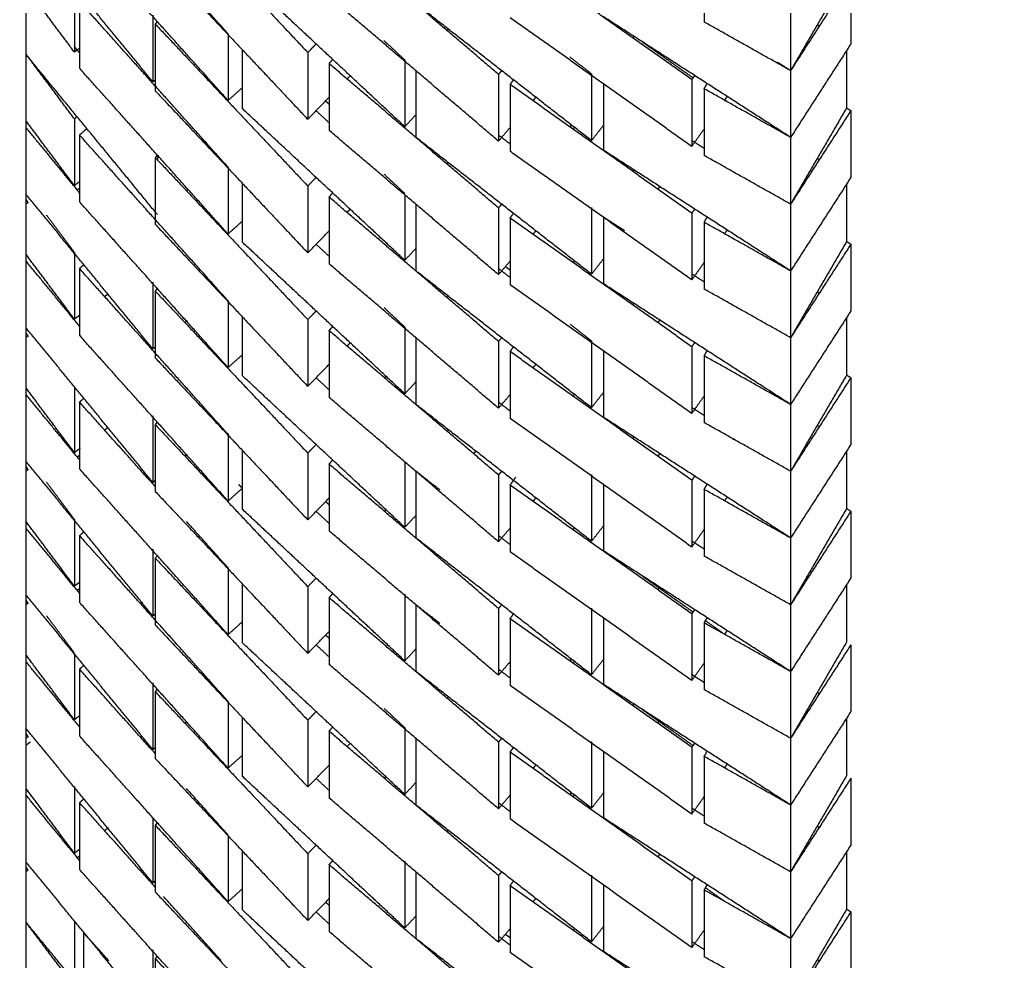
# Model space of a CAD drawing. Header units: millimetres. Extents: x 507.9 to 541, y 40.2 to 69.3.
# Drawn here: x 513.579 to 514.467, y 43.978 to 44.824 of the extents above; entities that cross this region are included whole.
import ezdxf

# ---------------------------------------------------------------- set-up
doc = ezdxf.new("R2010")
doc.units = ezdxf.units.MM
doc.layers.add('Make2D$Visible$Curves', color=7, linetype='Continuous', true_color=0x000000)

msp = doc.modelspace()

# ---------------------------------------------------------------- linework, layer by layer
at = {"layer": 'Make2D$Visible$Curves', "color": 18, "lineweight": -3, "true_color": 0x000000}
for points in [[(513.58477, 45.90467), (513.58477, 44.60574), (513.58477, 43.30682)], [(513.76642, 44.81191), (513.69968, 44.88638), (513.63293, 44.96084)], [(513.70096, 44.94064), (513.76951, 44.86784), (513.83806, 44.79503)], [(513.69888, 44.76864), (513.64182, 44.83817), (513.58477, 44.9077)], [(513.76642, 44.75191), (513.69968, 44.82638), (513.63293, 44.90084)], [(514.00949, 44.77538), (513.93336, 44.84021), (513.85722, 44.90504)], [(514.18314, 44.77063), (514.10153, 44.82843), (514.01992, 44.88622)], [(514.19434, 44.88244), (514.19434, 44.85244), (514.19434, 44.82244)], [(513.70096, 44.88064), (513.76951, 44.80784), (513.83806, 44.73503)], [(513.92528, 44.72832), (513.85217, 44.79654), (513.77906, 44.86477)], [(514.32229, 44.86518), (514.29714, 44.82196), (514.27199, 44.77875)], [(513.62833, 44.85541), (513.62833, 44.82541), (513.62833, 44.79541)], [(514.32617, 44.8628), (514.29908, 44.82077), (514.27199, 44.77875)], [(514.32617, 44.8628), (514.32617, 44.8328), (514.32617, 44.8028)], [(513.62833, 44.79541), (513.60655, 44.82456), (513.58477, 44.85371)], [(513.63293, 44.84084), (513.63293, 44.81084), (513.63293, 44.78084)], [(513.76642, 44.69191), (513.69968, 44.76638), (513.63293, 44.84084)], [(514.00949, 44.71538), (513.93336, 44.78021), (513.85722, 44.84504)], [(514.09307, 44.7158), (514.01418, 44.77725), (513.93529, 44.8387)], [(514.27199, 44.83875), (514.27199, 44.80875), (514.27199, 44.77875)], [(513.69888, 44.82864), (513.69888, 44.79864), (513.69888, 44.76864)], [(513.70297, 44.8227), (513.70197, 44.82167), (513.70096, 44.82064)], [(513.70096, 44.82064), (513.76951, 44.74784), (513.83806, 44.67503)], [(513.70096, 44.82064), (513.70096, 44.79064), (513.70096, 44.76064)], [(514.18314, 44.71063), (514.10153, 44.76843), (514.01992, 44.82622)], [(514.27199, 44.71875), (514.18794, 44.77293), (514.10389, 44.82711)], [(514.27199, 44.77875), (514.23316, 44.80059), (514.19434, 44.82244)], [(514.29613, 44.81989), (514.29701, 44.8194), (514.29788, 44.81891)], [(513.76642, 44.81111), (513.76642, 44.78151), (513.76642, 44.75191)], [(513.96357, 44.81501), (513.964, 44.81557), (513.96444, 44.81612)], [(513.83806, 44.79503), (513.84186, 44.79892), (513.84566, 44.80282)], [(513.92528, 44.78832), (513.91592, 44.79706), (513.90655, 44.8058)], [(514.13029, 44.80806), (514.13075, 44.80878), (514.13121, 44.8095)], [(514.1382, 44.80499), (514.16127, 44.78866), (514.18433, 44.77232)], [(514.32617, 44.8028), (514.29908, 44.76077), (514.27199, 44.71875)], [(513.70298, 44.64933), (513.64388, 44.72135), (513.58477, 44.79338)], [(513.62833, 44.73541), (513.60664, 44.76443), (513.58496, 44.79345)], [(513.63293, 44.79469), (513.63063, 44.7975), (513.62833, 44.8003)], [(513.63306, 44.79894), (513.63069, 44.79718), (513.62833, 44.79541)], [(513.77906, 44.79769), (513.77906, 44.77123), (513.77906, 44.74477)], [(513.83806, 44.79503), (513.83806, 44.76503), (513.83806, 44.73503)], [(514.32229, 44.79681), (514.32229, 44.77099), (514.32229, 44.74518)], [(513.85722, 44.78504), (513.85886, 44.78696), (513.86049, 44.78889)], [(513.85722, 44.78504), (513.85722, 44.75504), (513.85722, 44.72504)], [(514.00949, 44.65538), (513.93336, 44.72021), (513.85722, 44.78504)], [(513.92528, 44.78832), (513.92528, 44.75832), (513.92528, 44.72832)], [(514.09307, 44.7758), (514.08331, 44.7834), (514.07355, 44.791)], [(514.27199, 44.77875), (514.26604, 44.78259), (514.26008, 44.78642)], [(513.76642, 44.63191), (513.69968, 44.70638), (513.63293, 44.78084)], [(513.69269, 44.77441), (513.6932, 44.77487), (513.6937, 44.77532)], [(513.87362, 44.77147), (513.87508, 44.77297), (513.87655, 44.77448)], [(513.93529, 44.7787), (513.93529, 44.7487), (513.93529, 44.7187)], [(514.01247, 44.77887), (514.01098, 44.77712), (514.00949, 44.77538)], [(514.00949, 44.77538), (514.00949, 44.74538), (514.00949, 44.71538)], [(514.09307, 44.7758), (514.09307, 44.7458), (514.09307, 44.7158)], [(514.27199, 44.77875), (514.27199, 44.74875), (514.27199, 44.71875)], [(513.70105, 44.77043), (513.69996, 44.76954), (513.69888, 44.76864)], [(514.01992, 44.76622), (514.02154, 44.7685), (514.02315, 44.77078)], [(514.01992, 44.76622), (514.01992, 44.73622), (514.01992, 44.70622)], [(514.18314, 44.65063), (514.10153, 44.70843), (514.01992, 44.76622)], [(514.10389, 44.76711), (514.10389, 44.73711), (514.10389, 44.70711)], [(514.18576, 44.77433), (514.18445, 44.77248), (514.18314, 44.77063)], [(514.18314, 44.77063), (514.18314, 44.74063), (514.18314, 44.71063)], [(514.19434, 44.76244), (514.1957, 44.76479), (514.19707, 44.76713)], [(513.70096, 44.76064), (513.76951, 44.68784), (513.83806, 44.61503)], [(513.77917, 44.76334), (513.77279, 44.75763), (513.76642, 44.75191)], [(514.19434, 44.76244), (514.19434, 44.73244), (514.19434, 44.70244)], [(514.27199, 44.71875), (514.23316, 44.74059), (514.19434, 44.76244)], [(513.83806, 44.73503), (513.84774, 44.74495), (513.85741, 44.75486)], [(513.85413, 44.7515), (513.85567, 44.75006), (513.85722, 44.74862)], [(514.04336, 44.75515), (514.042, 44.75356), (514.04065, 44.75196)], [(514.21457, 44.75501), (514.21357, 44.75361), (514.21258, 44.7522)], [(514.21263, 44.75228), (514.21327, 44.75183), (514.21391, 44.75137)], [(513.92528, 44.60832), (513.85217, 44.67654), (513.77906, 44.74477)], [(513.85722, 44.73184), (513.85139, 44.73728), (513.84556, 44.74272)], [(514.32229, 44.74518), (514.29714, 44.70196), (514.27199, 44.65875)], [(514.32617, 44.7428), (514.29908, 44.70077), (514.27199, 44.65875)], [(514.32255, 44.74513), (514.32436, 44.74396), (514.32617, 44.7428)], [(514.32617, 44.7428), (514.32617, 44.7128), (514.32617, 44.6828)], [(513.62833, 44.67541), (513.60655, 44.70456), (513.58477, 44.73371)], [(513.63088, 44.73732), (513.6296, 44.73636), (513.62833, 44.73541)], [(513.62833, 44.73541), (513.62833, 44.70541), (513.62833, 44.67541)], [(513.93504, 44.73878), (513.93016, 44.73355), (513.92528, 44.72832)], [(514.07432, 44.73043), (514.07432, 44.72906), (514.07432, 44.72769)], [(513.63293, 44.66901), (513.60885, 44.69835), (513.58477, 44.7277)], [(513.63293, 44.72084), (513.63619, 44.72377), (513.63946, 44.72669)], [(514.00949, 44.59538), (513.93336, 44.66021), (513.85722, 44.72504)], [(514.02022, 44.72797), (514.01485, 44.72167), (514.00949, 44.71538)], [(514.07652, 44.72614), (514.07712, 44.72698), (514.07772, 44.72783)], [(514.10392, 44.72973), (514.09849, 44.72276), (514.09307, 44.7158)], [(514.19465, 44.72689), (514.18889, 44.71876), (514.18314, 44.71063)], [(513.63293, 44.72084), (513.63293, 44.69084), (513.63293, 44.66084)], [(513.76642, 44.57191), (513.69968, 44.64638), (513.63293, 44.72084)], [(514.09307, 44.5958), (514.01418, 44.65725), (513.93529, 44.7187)], [(514.01992, 44.71278), (514.01471, 44.71684), (514.00949, 44.7209)], [(514.19445, 44.70873), (514.18879, 44.71238), (514.18314, 44.71603)], [(514.27199, 44.71875), (514.27199, 44.68875), (514.27199, 44.65875)], [(514.18314, 44.59063), (514.10153, 44.64843), (514.01992, 44.70622)], [(514.27199, 44.59875), (514.18794, 44.65293), (514.10389, 44.70711)], [(513.70279, 44.70251), (513.70187, 44.70158), (513.70096, 44.70064)], [(513.70096, 44.70064), (513.76951, 44.62784), (513.83806, 44.55503)], [(513.70096, 44.70064), (513.70096, 44.67064), (513.70096, 44.64064)], [(513.70298, 44.70217), (513.70298, 44.70033), (513.70298, 44.69849)], [(513.96339, 44.69479), (513.96388, 44.69542), (513.96437, 44.69604)], [(514.27199, 44.65875), (514.23316, 44.68059), (514.19434, 44.70244)], [(514.29599, 44.69998), (514.29701, 44.6994), (514.29804, 44.69882)], [(513.76642, 44.69191), (513.76642, 44.66191), (513.76642, 44.63191)], [(513.92528, 44.66832), (513.91595, 44.67703), (513.90661, 44.68574)], [(514.13043, 44.68828), (514.13082, 44.68889), (514.13121, 44.6895)], [(513.63325, 44.67909), (513.63079, 44.67725), (513.62833, 44.67541)], [(513.77906, 44.67781), (513.77906, 44.65129), (513.77906, 44.62477)], [(513.83806, 44.67503), (513.84195, 44.67901), (513.84583, 44.683)], [(514.32617, 44.6828), (514.29908, 44.64077), (514.27199, 44.59875)], [(514.32229, 44.67678), (514.32229, 44.65098), (514.32229, 44.62518)], [(513.63123, 44.67185), (513.63208, 44.67255), (513.63293, 44.67325)], [(513.73092, 44.67225), (513.73016, 44.67163), (513.72941, 44.67101)], [(513.83806, 44.67503), (513.83806, 44.64503), (513.83806, 44.61503)], [(513.85722, 44.66504), (513.85877, 44.66686), (513.86032, 44.66868)], [(514.15452, 44.6747), (514.15357, 44.67347), (514.15261, 44.67225)], [(513.69888, 44.52864), (513.64182, 44.59817), (513.58477, 44.6677)], [(513.58477, 44.66305), (513.5857, 44.66154), (513.58663, 44.66003)], [(513.58663, 44.66003), (513.58586, 44.65956), (513.5851, 44.65909)], [(513.76642, 44.51191), (513.69968, 44.58638), (513.63293, 44.66084)], [(513.85722, 44.66504), (513.85722, 44.63504), (513.85722, 44.60504)], [(514.00949, 44.53538), (513.93336, 44.60021), (513.85722, 44.66504)], [(513.92528, 44.66708), (513.92528, 44.6377), (513.92528, 44.60832)], [(514.01264, 44.65907), (514.01107, 44.65722), (514.00949, 44.65538)], [(513.87341, 44.65125), (513.87488, 44.65277), (513.87636, 44.65428)], [(513.93529, 44.6587), (513.93529, 44.6287), (513.93529, 44.5987)], [(514.00949, 44.65538), (514.00949, 44.62538), (514.00949, 44.59538)], [(514.01992, 44.64622), (514.02148, 44.64842), (514.02303, 44.65062)], [(514.09307, 44.6558), (514.09307, 44.6258), (514.09307, 44.5958)], [(514.18587, 44.65449), (514.1845, 44.65256), (514.18314, 44.65063)], [(514.18314, 44.65063), (514.18314, 44.62063), (514.18314, 44.59063)], [(514.27199, 44.65875), (514.27199, 44.62875), (514.27199, 44.59875)], [(513.62833, 44.61541), (513.61581, 44.63216), (513.6033, 44.6489)], [(513.77935, 44.6435), (513.77289, 44.63771), (513.76642, 44.63191)], [(514.01992, 44.64622), (514.01992, 44.61622), (514.01992, 44.58622)], [(514.18314, 44.53063), (514.10153, 44.58843), (514.01992, 44.64622)], [(514.10389, 44.64711), (514.10389, 44.61711), (514.10389, 44.58711)], [(514.12305, 44.63476), (514.11347, 44.64094), (514.10389, 44.64711)], [(514.19434, 44.64244), (514.19577, 44.64491), (514.19721, 44.64738)], [(514.19434, 44.64244), (514.19434, 44.61244), (514.19434, 44.58244)], [(514.27199, 44.59875), (514.23316, 44.62059), (514.19434, 44.64244)], [(513.70096, 44.64064), (513.76951, 44.56784), (513.83806, 44.49503)], [(513.83806, 44.61503), (513.84767, 44.62488), (513.85728, 44.63473)], [(514.04318, 44.63493), (514.04182, 44.63334), (514.04046, 44.63175)], [(514.21493, 44.63553), (514.21384, 44.63398), (514.21274, 44.63243)], [(513.92528, 44.48832), (513.85217, 44.55654), (513.77906, 44.62477)], [(514.21263, 44.63228), (514.21309, 44.63196), (514.21354, 44.63163)], [(514.32229, 44.62518), (514.29714, 44.58196), (514.27199, 44.53875)], [(514.32268, 44.62505), (514.32443, 44.62392), (514.32617, 44.6228)], [(513.62833, 44.61541), (513.62833, 44.58541), (513.62833, 44.55541)], [(513.85722, 44.61184), (513.85139, 44.61728), (513.84556, 44.62272)], [(513.93541, 44.61917), (513.93035, 44.61374), (513.92528, 44.60832)], [(514.32617, 44.6228), (514.29908, 44.58077), (514.27199, 44.53875)], [(514.32617, 44.6228), (514.32617, 44.5928), (514.32617, 44.5628)], [(513.62833, 44.55541), (513.60655, 44.58456), (513.58477, 44.61371)], [(513.63293, 44.54901), (513.60885, 44.57835), (513.58477, 44.6077)], [(514.02003, 44.60775), (514.01476, 44.60156), (514.00949, 44.59538)], [(514.0767, 44.60639), (514.07721, 44.60711), (514.07772, 44.60783)], [(514.10408, 44.60993), (514.09858, 44.60287), (514.09307, 44.5958)], [(514.19448, 44.60665), (514.18881, 44.59864), (514.18314, 44.59063)], [(513.63293, 44.60084), (513.6349, 44.60261), (513.63686, 44.60437)], [(513.63293, 44.60084), (513.63293, 44.57084), (513.63293, 44.54084)], [(513.76642, 44.45191), (513.69968, 44.52638), (513.63293, 44.60084)], [(514.00949, 44.47538), (513.93336, 44.54021), (513.85722, 44.60504)], [(514.09307, 44.4758), (514.01418, 44.53725), (513.93529, 44.5987)], [(514.01992, 44.59278), (514.01471, 44.59684), (514.00949, 44.6009)], [(514.01578, 44.60276), (514.01785, 44.60114), (514.01992, 44.59953)], [(514.27199, 44.59875), (514.27199, 44.56875), (514.27199, 44.53875)], [(513.69888, 44.58864), (513.69888, 44.55864), (513.69888, 44.52864)], [(514.19434, 44.58881), (514.18874, 44.59242), (514.18314, 44.59603)], [(513.7032, 44.58294), (513.70208, 44.58179), (513.70096, 44.58064)], [(513.70096, 44.58064), (513.76951, 44.50784), (513.83806, 44.43503)], [(513.70096, 44.58064), (513.70096, 44.55064), (513.70096, 44.52064)], [(514.18314, 44.47063), (514.10153, 44.52843), (514.01992, 44.58622)], [(514.27199, 44.47875), (514.18794, 44.53293), (514.10389, 44.58711)], [(514.27199, 44.53875), (514.23316, 44.56059), (514.19434, 44.58244)], [(514.29599, 44.57998), (514.29693, 44.57944), (514.29788, 44.57891)], [(513.6588, 44.57818), (513.65725, 44.57702), (513.65569, 44.57586)], [(513.76642, 44.57191), (513.76642, 44.54191), (513.76642, 44.51191)], [(513.96332, 44.57469), (513.96387, 44.5754), (513.96442, 44.57611)], [(513.83806, 44.55503), (513.84182, 44.55888), (513.84558, 44.56274)], [(513.92528, 44.54832), (513.91598, 44.557), (513.90667, 44.56568)], [(514.13058, 44.56852), (514.1309, 44.56901), (514.13121, 44.5695)], [(514.32617, 44.5628), (514.29908, 44.52077), (514.27199, 44.47875)], [(513.63304, 44.55893), (513.63068, 44.55717), (513.62833, 44.55541)], [(513.72954, 44.5538), (513.7286, 44.55304), (513.72767, 44.55227)], [(513.77906, 44.55769), (513.77906, 44.53123), (513.77906, 44.50477)], [(513.83806, 44.55503), (513.83806, 44.52503), (513.83806, 44.49503)], [(514.15452, 44.5547), (514.15357, 44.55347), (514.15261, 44.55225)], [(514.32229, 44.55678), (514.32229, 44.53098), (514.32229, 44.50518)], [(513.69888, 44.40864), (513.64182, 44.47817), (513.58477, 44.5477)], [(513.85722, 44.54504), (513.85885, 44.54695), (513.86048, 44.54887)], [(513.85722, 44.54504), (513.85722, 44.51504), (513.85722, 44.48504)], [(514.00949, 44.41538), (513.93336, 44.48021), (513.85722, 44.54504)], [(513.92528, 44.54832), (513.92528, 44.51832), (513.92528, 44.48832)], [(514.09307, 44.5358), (514.08343, 44.54331), (514.07379, 44.55082)], [(513.58477, 44.54305), (513.5857, 44.54154), (513.58663, 44.54003)], [(513.58663, 44.54003), (513.58575, 44.53949), (513.58487, 44.53895)], [(513.76642, 44.39191), (513.69968, 44.46638), (513.63293, 44.54084)], [(513.69268, 44.5344), (513.69316, 44.53483), (513.69364, 44.53527)], [(513.93529, 44.5387), (513.93529, 44.5087), (513.93529, 44.4787)], [(514.01246, 44.53886), (514.01098, 44.53712), (514.00949, 44.53538)], [(514.00949, 44.53538), (514.00949, 44.50538), (514.00949, 44.47538)], [(514.09307, 44.5358), (514.09307, 44.5062), (514.09307, 44.4766)], [(514.27199, 44.53875), (514.27199, 44.50875), (514.27199, 44.47875)], [(513.70119, 44.53055), (513.70003, 44.5296), (513.69888, 44.52864)], [(513.87341, 44.53125), (513.87494, 44.53283), (513.87647, 44.5344)], [(514.01992, 44.52622), (514.02153, 44.52849), (514.02314, 44.53076)], [(514.01992, 44.52622), (514.01992, 44.49622), (514.01992, 44.46622)], [(514.18314, 44.41063), (514.10153, 44.46843), (514.01992, 44.52622)], [(514.10389, 44.52711), (514.10389, 44.49711), (514.10389, 44.46711)], [(514.18576, 44.53433), (514.18445, 44.53248), (514.18314, 44.53063)], [(514.18314, 44.53063), (514.18314, 44.50063), (514.18314, 44.47063)], [(514.19434, 44.52244), (514.1957, 44.52477), (514.19706, 44.52711)], [(513.70096, 44.52064), (513.76951, 44.44784), (513.83806, 44.37503)], [(513.77915, 44.52332), (513.77279, 44.51762), (513.76642, 44.51191)], [(514.19434, 44.52244), (514.19434, 44.49244), (514.19434, 44.46244)], [(514.27199, 44.47875), (514.23316, 44.50059), (514.19434, 44.52244)], [(513.83806, 44.49503), (513.84773, 44.50494), (513.8574, 44.51485)], [(514.04314, 44.51489), (514.04188, 44.51342), (514.04063, 44.51195)], [(513.92528, 44.36832), (513.85217, 44.43654), (513.77906, 44.50477)], [(513.85722, 44.49184), (513.85139, 44.49728), (513.84556, 44.50272)], [(513.90795, 44.50196), (513.90795, 44.50323), (513.90795, 44.5045)], [(514.32229, 44.50518), (514.29714, 44.46196), (514.27199, 44.41875)], [(514.32617, 44.5028), (514.29908, 44.46077), (514.27199, 44.41875)], [(514.32229, 44.5053), (514.32423, 44.50405), (514.32617, 44.5028)], [(514.32617, 44.5028), (514.32617, 44.4728), (514.32617, 44.4428)], [(513.62833, 44.43541), (513.60655, 44.46456), (513.58477, 44.49371)], [(513.62833, 44.49462), (513.62833, 44.46501), (513.62833, 44.43541)], [(513.91645, 44.4946), (513.917, 44.49525), (513.91755, 44.4959)], [(513.93529, 44.49904), (513.93029, 44.49368), (513.92528, 44.48832)], [(513.63325, 44.42862), (513.60901, 44.45816), (513.58477, 44.4877)], [(513.63293, 44.48084), (513.63499, 44.48269), (513.63705, 44.48454)], [(514.00949, 44.35538), (513.93336, 44.42021), (513.85722, 44.48504)], [(514.0202, 44.48795), (514.01485, 44.48166), (514.00949, 44.47538)], [(514.07653, 44.48615), (514.07713, 44.48699), (514.07772, 44.48783)], [(514.1039, 44.48971), (514.09849, 44.48276), (514.09307, 44.4758)], [(514.19437, 44.48649), (514.18875, 44.47856), (514.18314, 44.47063)], [(513.63293, 44.48084), (513.63293, 44.45084), (513.63293, 44.42084)], [(513.70096, 44.40495), (513.66694, 44.44289), (513.63293, 44.48084)], [(514.09307, 44.3558), (514.01418, 44.41725), (513.93529, 44.4787)], [(514.01992, 44.47278), (514.01471, 44.47684), (514.00949, 44.4809)], [(514.19457, 44.46866), (514.18923, 44.4721), (514.1839, 44.47554)], [(514.27199, 44.47875), (514.27199, 44.44875), (514.27199, 44.41875)], [(513.69888, 44.46864), (513.69888, 44.43864), (513.69888, 44.40864)], [(514.18314, 44.35063), (514.10153, 44.40843), (514.01992, 44.46622)], [(514.27199, 44.35875), (514.18794, 44.41293), (514.10389, 44.46711)], [(513.65868, 44.45809), (513.65708, 44.45689), (513.65548, 44.4557)], [(513.703, 44.46273), (513.70198, 44.46169), (513.70096, 44.46064)], [(513.70096, 44.46064), (513.76951, 44.38784), (513.83806, 44.31503)], [(513.70096, 44.46064), (513.70096, 44.43064), (513.70096, 44.40064)], [(513.96338, 44.45477), (513.96398, 44.45554), (513.96458, 44.45632)], [(514.27199, 44.41875), (514.23316, 44.44059), (514.19434, 44.46244)], [(514.29599, 44.45998), (514.297, 44.45941), (514.29801, 44.45884)], [(513.76642, 44.45191), (513.76642, 44.42191), (513.76642, 44.39191)], [(514.13042, 44.44826), (514.13098, 44.44914), (514.13155, 44.45002)], [(514.22047, 44.44735), (514.22065, 44.44764), (514.22082, 44.44794)], [(513.63323, 44.43908), (513.63078, 44.43724), (513.62833, 44.43541)], [(513.77906, 44.43769), (513.77906, 44.41123), (513.77906, 44.38477)], [(513.83806, 44.43503), (513.84191, 44.43897), (513.84576, 44.44292)], [(514.32617, 44.4428), (514.29908, 44.40077), (514.27199, 44.35875)], [(513.63121, 44.43184), (513.63202, 44.4325), (513.63283, 44.43317)], [(513.72933, 44.43364), (513.72856, 44.43301), (513.7278, 44.43238)], [(513.83806, 44.43503), (513.83806, 44.40503), (513.83806, 44.37503)], [(513.85722, 44.42504), (513.85893, 44.42705), (513.86065, 44.42907)], [(513.98914, 44.43675), (513.98809, 44.43562), (513.98704, 44.4345)], [(514.15452, 44.4347), (514.15357, 44.43347), (514.15261, 44.43225)], [(514.32229, 44.43678), (514.32229, 44.41098), (514.32229, 44.38518)], [(513.69888, 44.28864), (513.64182, 44.35817), (513.58477, 44.4277)], [(513.58477, 44.42305), (513.5857, 44.42154), (513.58663, 44.42003)], [(513.58663, 44.42003), (513.5857, 44.41946), (513.58477, 44.41889)], [(513.76642, 44.27191), (513.69968, 44.34638), (513.63293, 44.42084)], [(513.85722, 44.42504), (513.85722, 44.39504), (513.85722, 44.36504)], [(514.00949, 44.29538), (513.93336, 44.36021), (513.85722, 44.42504)], [(513.92528, 44.42708), (513.92528, 44.3977), (513.92528, 44.36832)], [(513.93529, 44.4187), (513.93529, 44.3887), (513.93529, 44.3587)], [(513.95667, 44.40204), (513.94598, 44.41037), (513.93529, 44.4187)], [(514.01237, 44.41876), (514.01093, 44.41707), (514.00949, 44.41538)], [(514.00949, 44.41538), (514.00949, 44.38538), (514.00949, 44.35538)], [(514.01992, 44.40622), (514.0225, 44.40986), (514.02507, 44.41349)], [(514.09307, 44.4158), (514.09307, 44.3858), (514.09307, 44.3558)], [(514.18606, 44.41476), (514.1846, 44.4127), (514.18314, 44.41063)], [(514.18314, 44.41063), (514.18314, 44.38063), (514.18314, 44.35063)], [(514.27199, 44.41875), (514.27199, 44.38875), (514.27199, 44.35875)], [(513.62833, 44.37541), (513.61582, 44.39214), (513.60332, 44.40887)], [(513.70099, 44.41038), (513.69993, 44.40951), (513.69888, 44.40864)], [(513.77922, 44.40339), (513.77282, 44.39765), (513.76642, 44.39191)], [(513.77906, 44.40354), (513.77762, 44.40507), (513.77618, 44.4066)], [(514.01992, 44.40622), (514.01992, 44.37622), (514.01992, 44.34622)], [(514.18314, 44.29063), (514.10153, 44.34843), (514.01992, 44.40622)], [(514.10389, 44.40711), (514.10389, 44.37711), (514.10389, 44.34711)], [(514.19434, 44.40244), (514.19577, 44.4049), (514.1972, 44.40736)], [(514.19434, 44.40244), (514.19434, 44.37244), (514.19434, 44.34244)], [(514.27199, 44.35875), (514.23316, 44.38059), (514.19434, 44.40244)], [(513.70096, 44.40064), (513.76951, 44.32784), (513.83806, 44.25503)], [(513.75938, 44.40052), (513.75892, 44.40005), (513.75846, 44.39957)], [(513.83806, 44.37503), (513.84767, 44.38488), (513.85729, 44.39473)], [(513.95601, 44.40125), (513.95581, 44.40103), (513.95561, 44.40082)], [(514.04326, 44.39504), (514.04186, 44.39338), (514.04045, 44.39173)], [(514.21492, 44.39551), (514.21382, 44.39395), (514.21272, 44.3924)], [(513.92528, 44.24832), (513.85217, 44.31654), (513.77906, 44.38477)], [(513.85413, 44.3915), (513.85567, 44.39006), (513.85722, 44.38862)], [(513.90795, 44.38184), (513.90795, 44.38318), (513.90795, 44.38452)], [(514.32229, 44.38518), (514.29714, 44.34196), (514.27199, 44.29875)], [(514.3219, 44.38555), (514.32404, 44.38417), (514.32617, 44.3828)], [(513.62833, 44.37541), (513.62833, 44.34541), (513.62833, 44.31541)], [(513.85722, 44.37184), (513.85139, 44.37728), (513.84556, 44.38272)], [(513.91655, 44.37472), (513.91701, 44.37526), (513.91747, 44.3758)], [(513.93547, 44.37923), (513.93038, 44.37377), (513.92528, 44.36832)], [(514.32617, 44.3828), (514.29908, 44.34077), (514.27199, 44.29875)], [(514.32617, 44.3828), (514.32617, 44.3528), (514.32617, 44.3228)], [(513.62833, 44.31541), (513.60655, 44.34456), (513.58477, 44.37371)], [(513.63293, 44.30901), (513.60885, 44.33835), (513.58477, 44.3677)], [(513.76642, 44.33191), (513.74779, 44.3527), (513.72915, 44.37349)], [(514.02002, 44.36774), (514.01476, 44.36156), (514.00949, 44.35538)], [(514.07663, 44.36629), (514.07717, 44.36706), (514.07772, 44.36783)], [(514.10406, 44.36992), (514.09857, 44.36286), (514.09307, 44.3558)], [(514.19447, 44.36663), (514.1888, 44.35863), (514.18314, 44.35063)], [(513.63293, 44.36084), (513.63489, 44.3626), (513.63685, 44.36436)], [(513.63293, 44.36084), (513.63293, 44.33084), (513.63293, 44.30084)], [(513.76642, 44.21191), (513.69968, 44.28638), (513.63293, 44.36084)], [(514.00949, 44.23538), (513.93336, 44.30021), (513.85722, 44.36504)], [(514.09307, 44.2358), (514.01418, 44.29725), (513.93529, 44.3587)], [(514.01993, 44.35277), (514.01471, 44.35683), (514.00949, 44.3609)], [(514.27199, 44.35875), (514.27199, 44.32875), (514.27199, 44.29875)], [(513.69888, 44.34864), (513.69888, 44.31864), (513.69888, 44.28864)], [(513.80903, 44.35688), (513.80907, 44.35693), (513.80911, 44.35697)], [(514.19434, 44.34881), (514.18874, 44.35242), (514.18314, 44.35603)], [(513.70334, 44.34308), (513.70215, 44.34186), (513.70096, 44.34064)], [(513.70096, 44.34064), (513.76951, 44.26784), (513.83806, 44.19503)], [(513.70096, 44.34064), (513.70096, 44.31064), (513.70096, 44.28064)], [(514.18314, 44.23063), (514.10153, 44.28843), (514.01992, 44.34622)], [(514.27199, 44.23875), (514.18794, 44.29293), (514.10389, 44.34711)], [(514.27199, 44.29875), (514.23316, 44.32059), (514.19434, 44.34244)], [(513.76642, 44.33191), (513.76642, 44.30191), (513.76642, 44.27191)], [(513.83806, 44.31503), (513.84181, 44.31887), (513.84557, 44.32272)], [(514.1382, 44.32499), (514.16127, 44.30866), (514.18433, 44.29232)], [(514.32617, 44.3228), (514.29908, 44.28077), (514.27199, 44.23875)], [(513.63314, 44.31901), (513.63073, 44.31721), (513.62833, 44.31541)], [(513.63101, 44.31167), (513.63197, 44.31246), (513.63293, 44.31325)], [(513.77906, 44.31769), (513.77906, 44.29123), (513.77906, 44.26477)], [(513.83806, 44.31503), (513.83806, 44.28503), (513.83806, 44.25503)], [(514.15452, 44.3147), (514.1536, 44.31351), (514.15267, 44.31233)], [(514.32229, 44.31704), (514.32229, 44.29111), (514.32229, 44.26518)], [(513.69888, 44.16864), (513.64182, 44.23817), (513.58477, 44.3077)], [(513.85722, 44.30504), (513.85884, 44.30694), (513.86046, 44.30885)], [(513.85722, 44.30504), (513.85722, 44.27504), (513.85722, 44.24504)], [(514.00949, 44.17538), (513.93336, 44.24021), (513.85722, 44.30504)], [(513.92528, 44.30832), (513.92528, 44.27832), (513.92528, 44.24832)], [(513.58477, 44.30305), (513.5857, 44.30154), (513.58663, 44.30003)], [(513.58663, 44.30003), (513.58574, 44.29949), (513.58486, 44.29894)], [(513.76642, 44.15191), (513.69968, 44.22638), (513.63293, 44.30084)], [(513.68927, 44.30095), (513.6885, 44.30037), (513.68773, 44.29979)], [(513.69266, 44.29438), (513.69321, 44.29487), (513.69375, 44.29536)], [(513.93529, 44.2987), (513.93529, 44.2687), (513.93529, 44.2387)], [(513.95672, 44.282), (513.946, 44.29035), (513.93529, 44.2987)], [(514.01244, 44.29884), (514.01097, 44.29711), (514.00949, 44.29538)], [(514.00949, 44.29538), (514.00949, 44.26538), (514.00949, 44.23538)], [(514.09307, 44.2958), (514.09307, 44.2658), (514.09307, 44.2358)], [(514.27199, 44.29875), (514.27199, 44.26875), (514.27199, 44.23875)], [(513.62833, 44.25541), (513.61581, 44.27217), (513.60329, 44.28892)], [(513.70102, 44.2904), (513.69995, 44.28952), (513.69888, 44.28864)], [(514.01992, 44.28622), (514.02152, 44.28848), (514.02312, 44.29074)], [(514.10389, 44.28711), (514.10389, 44.25711), (514.10389, 44.22711)], [(514.18596, 44.29461), (514.18455, 44.29262), (514.18314, 44.29063)], [(514.18314, 44.29063), (514.18314, 44.26063), (514.18314, 44.23063)], [(514.19434, 44.28244), (514.19568, 44.28475), (514.19703, 44.28707)], [(513.70096, 44.28064), (513.76951, 44.20784), (513.83806, 44.13503)], [(513.77913, 44.28331), (513.77278, 44.27761), (513.76642, 44.27191)], [(514.01992, 44.28622), (514.01992, 44.25622), (514.01992, 44.22622)], [(514.18314, 44.17063), (514.10153, 44.22843), (514.01992, 44.28622)], [(514.19434, 44.28244), (514.19434, 44.25244), (514.19434, 44.22244)], [(514.27199, 44.23875), (514.23316, 44.26059), (514.19434, 44.28244)], [(514.19549, 44.28442), (514.20413, 44.2783), (514.21277, 44.27218)], [(513.83806, 44.25503), (513.84772, 44.26493), (513.85738, 44.27483)], [(513.85413, 44.2715), (513.85567, 44.27006), (513.85722, 44.26862)], [(514.21498, 44.27559), (514.2139, 44.27407), (514.21282, 44.27254)], [(513.92528, 44.12832), (513.85217, 44.19654), (513.77906, 44.26477)], [(513.85722, 44.25184), (513.85139, 44.25728), (513.84556, 44.26272)], [(514.32229, 44.26518), (514.29714, 44.22196), (514.27199, 44.17875)], [(514.32617, 44.2628), (514.29908, 44.22077), (514.27199, 44.17875)], [(514.32617, 44.2628), (514.32617, 44.2328), (514.32617, 44.2028)], [(513.62833, 44.19541), (513.60655, 44.22456), (513.58477, 44.25371)], [(513.62833, 44.25462), (513.62833, 44.22501), (513.62833, 44.19541)], [(513.93536, 44.25911), (513.93032, 44.25372), (513.92528, 44.24832)], [(513.63293, 44.18901), (513.60885, 44.21835), (513.58477, 44.2477)], [(513.63293, 44.24084), (513.63498, 44.24268), (513.63703, 44.24452)], [(514.00949, 44.11538), (513.93336, 44.18021), (513.85722, 44.24504)], [(514.01992, 44.24762), (514.01471, 44.2415), (514.00949, 44.23538)], [(514.07432, 44.25042), (514.07432, 44.24919), (514.07432, 44.24796)], [(514.07652, 44.24614), (514.07712, 44.24698), (514.07772, 44.24783)], [(514.10423, 44.25012), (514.09865, 44.24296), (514.09307, 44.2358)], [(514.19434, 44.24645), (514.18874, 44.23854), (514.18314, 44.23063)], [(513.63293, 44.24084), (513.63293, 44.21084), (513.63293, 44.18084)], [(513.70096, 44.16495), (513.66694, 44.20289), (513.63293, 44.24084)], [(514.09307, 44.1158), (514.01418, 44.17725), (513.93529, 44.2387)], [(514.01992, 44.23278), (514.01471, 44.23684), (514.00949, 44.2409)], [(514.18561, 44.23443), (514.18437, 44.23523), (514.18314, 44.23603)], [(514.19434, 44.22881), (514.19005, 44.23157), (514.18576, 44.23433)], [(514.27199, 44.23875), (514.27199, 44.20875), (514.27199, 44.17875)], [(513.69888, 44.22864), (513.69888, 44.19864), (513.69888, 44.16864)], [(514.18314, 44.11063), (514.10153, 44.16843), (514.01992, 44.22622)], [(514.27199, 44.11875), (514.18794, 44.17293), (514.10389, 44.22711)], [(513.70314, 44.22288), (513.70205, 44.22176), (513.70096, 44.22064)], [(513.70096, 44.22064), (513.76951, 44.14784), (513.83806, 44.07503)], [(513.70096, 44.22064), (513.70096, 44.19064), (513.70096, 44.16064)], [(513.96337, 44.21475), (513.96387, 44.2154), (513.96437, 44.21604)], [(514.27199, 44.17875), (514.23316, 44.20059), (514.19434, 44.22244)], [(514.29637, 44.21976), (514.29713, 44.21934), (514.29788, 44.21891)], [(513.76642, 44.21191), (513.76642, 44.18191), (513.76642, 44.15191)], [(514.1304, 44.20824), (514.13095, 44.20909), (514.13149, 44.20993)], [(513.63293, 44.19885), (513.63063, 44.19713), (513.62833, 44.19541)], [(513.77906, 44.19772), (513.77906, 44.17124), (513.77906, 44.14477)], [(513.83806, 44.19503), (513.84181, 44.19887), (513.84556, 44.20272)], [(513.92528, 44.18832), (513.91607, 44.19691), (513.90686, 44.20551)], [(514.1382, 44.20499), (514.16127, 44.18866), (514.18433, 44.17232)], [(514.32617, 44.2028), (514.29908, 44.16077), (514.27199, 44.11875)], [(513.72934, 44.19364), (513.72856, 44.193), (513.72778, 44.19236)], [(513.83806, 44.19503), (513.83806, 44.16503), (513.83806, 44.13503)], [(513.85722, 44.18504), (513.85893, 44.18704), (513.86063, 44.18905)], [(514.15452, 44.1947), (514.15371, 44.19365), (514.15289, 44.19261)], [(514.32229, 44.19678), (514.32229, 44.17098), (514.32229, 44.14518)], [(513.69888, 44.04864), (513.64182, 44.11817), (513.58477, 44.1877)], [(513.58477, 44.18305), (513.5857, 44.18154), (513.58663, 44.18003)], [(513.58663, 44.18003), (513.58588, 44.17957), (513.58513, 44.17911)], [(513.76642, 44.03191), (513.69968, 44.10638), (513.63293, 44.18084)], [(513.68909, 44.18081), (513.68851, 44.18037), (513.68792, 44.17994)], [(513.85722, 44.18504), (513.85722, 44.15504), (513.85722, 44.12504)], [(514.00949, 44.05538), (513.93336, 44.12021), (513.85722, 44.18504)], [(513.92528, 44.18832), (513.92528, 44.15832), (513.92528, 44.12832)], [(513.58507, 44.17275), (513.5869, 44.17412), (513.58873, 44.17548)], [(513.87376, 44.17162), (513.87505, 44.17294), (513.87635, 44.17427)], [(513.93529, 44.1787), (513.93529, 44.1487), (513.93529, 44.1187)], [(514.01232, 44.1787), (514.01091, 44.17704), (514.00949, 44.17538)], [(514.00949, 44.17538), (514.00949, 44.14538), (514.00949, 44.11538)], [(514.09307, 44.1758), (514.09307, 44.1458), (514.09307, 44.1158)], [(514.18579, 44.17437), (514.18446, 44.1725), (514.18314, 44.17063)], [(514.27199, 44.17875), (514.27199, 44.14875), (514.27199, 44.11875)], [(513.60108, 44.16711), (513.60145, 44.16741), (513.60181, 44.16771)], [(513.70097, 44.17036), (513.69992, 44.1695), (513.69888, 44.16864)], [(513.77906, 44.16324), (513.77274, 44.15758), (513.76642, 44.15191)], [(514.01992, 44.16622), (514.02146, 44.1684), (514.02301, 44.17058)], [(514.01992, 44.16622), (514.01992, 44.13622), (514.01992, 44.10622)], [(514.18314, 44.05063), (514.10153, 44.10843), (514.01992, 44.16622)], [(514.10389, 44.16711), (514.10389, 44.13711), (514.10389, 44.10711)], [(514.18314, 44.17063), (514.18314, 44.14063), (514.18314, 44.11063)], [(514.19434, 44.16244), (514.19568, 44.16475), (514.19703, 44.16707)], [(514.19434, 44.16244), (514.19434, 44.13244), (514.19434, 44.10244)], [(514.27199, 44.11875), (514.23316, 44.14059), (514.19434, 44.16244)], [(513.70096, 44.16064), (513.76951, 44.08784), (513.83806, 44.01503)], [(513.83806, 44.13503), (513.84764, 44.14485), (513.85722, 44.15466)], [(514.04315, 44.1549), (514.04179, 44.15331), (514.04043, 44.15171)], [(514.21514, 44.15582), (514.21391, 44.15408), (514.21268, 44.15235)], [(513.66266, 44.14749), (513.66278, 44.1476), (513.6629, 44.14771)], [(513.92528, 44.00832), (513.85217, 44.07654), (513.77906, 44.14477)], [(513.90795, 44.14184), (513.90795, 44.14317), (513.90795, 44.1445)], [(514.32229, 44.14518), (514.29714, 44.10196), (514.27199, 44.05875)], [(513.62833, 44.13541), (513.62833, 44.10541), (513.62833, 44.07541)], [(513.85722, 44.13184), (513.85139, 44.13728), (513.84556, 44.14272)], [(513.93529, 44.13904), (513.93028, 44.13368), (513.92528, 44.12832)], [(514.32617, 44.1428), (514.29908, 44.10077), (514.27199, 44.05875)], [(514.32617, 44.1428), (514.32617, 44.1128), (514.32617, 44.0828)], [(513.62833, 44.07541), (513.60655, 44.10456), (513.58477, 44.13371)], [(513.63293, 44.06901), (513.60891, 44.09828), (513.58489, 44.12755)], [(513.76642, 44.09191), (513.74779, 44.1127), (513.72915, 44.13349)], [(513.91645, 44.1346), (513.91673, 44.13493), (513.91701, 44.13526)], [(514.02, 44.12772), (514.01475, 44.12155), (514.00949, 44.11538)], [(514.07432, 44.1304), (514.07432, 44.12905), (514.07432, 44.12769)], [(514.07662, 44.12627), (514.07717, 44.12705), (514.07772, 44.12783)], [(514.10405, 44.1299), (514.09856, 44.12285), (514.09307, 44.1158)], [(514.19451, 44.12669), (514.18882, 44.11866), (514.18314, 44.11063)], [(513.63293, 44.12084), (513.635, 44.12269), (513.63706, 44.12455)], [(513.63293, 44.12084), (513.63293, 44.09084), (513.63293, 44.06084)], [(513.70096, 44.04495), (513.66694, 44.08289), (513.63293, 44.12084)], [(514.00949, 43.99538), (513.93336, 44.06021), (513.85722, 44.12504)], [(514.09307, 43.9958), (514.01418, 44.05725), (513.93529, 44.1187)], [(514.02005, 44.11268), (514.01477, 44.11679), (514.00949, 44.1209)], [(514.27199, 44.11875), (514.27199, 44.08875), (514.27199, 44.05875)], [(514.19464, 44.10861), (514.18892, 44.1123), (514.18319, 44.11599)], [(513.69888, 44.10727), (513.69888, 44.07796), (513.69888, 44.04864)], [(513.70297, 44.1027), (513.70197, 44.10167), (513.70096, 44.10064)], [(513.70096, 44.10064), (513.76951, 44.02784), (513.83806, 43.95503)], [(513.70096, 44.10064), (513.70096, 44.07064), (513.70096, 44.04064)], [(514.18314, 43.99063), (514.10153, 44.04843), (514.01992, 44.10622)], [(514.27199, 43.99875), (514.18794, 44.05293), (514.10389, 44.10711)], [(514.27199, 44.05875), (514.23316, 44.08059), (514.19434, 44.10244)], [(514.29599, 44.09998), (514.29717, 44.09931), (514.29835, 44.09864)], [(513.65877, 44.09816), (513.65721, 44.09699), (513.65566, 44.09583)], [(513.76642, 44.09111), (513.76642, 44.06151), (513.76642, 44.03191)], [(513.96353, 44.09496), (513.96395, 44.0955), (513.96437, 44.09604)], [(513.83806, 44.07503), (513.84181, 44.07887), (513.84556, 44.08272)], [(514.32617, 44.0828), (514.29908, 44.04077), (514.27199, 43.99875)], [(513.633, 44.07891), (513.63066, 44.07716), (513.62833, 44.07541)], [(513.77906, 44.07769), (513.77906, 44.05123), (513.77906, 44.02477)], [(513.83806, 44.07503), (513.83806, 44.04503), (513.83806, 44.01503)], [(514.15452, 44.0747), (514.15362, 44.07354), (514.15272, 44.07238)], [(514.32229, 44.07678), (514.32229, 44.05098), (514.32229, 44.02518)], [(513.69888, 43.92864), (513.64182, 43.99817), (513.58477, 44.0677)], [(513.63132, 44.07171), (513.63212, 44.07237), (513.63293, 44.07303)], [(513.85722, 44.06504), (513.85883, 44.06694), (513.86045, 44.06883)], [(513.85722, 44.06504), (513.85722, 44.03504), (513.85722, 44.00504)], [(514.00949, 43.93538), (513.93336, 44.00021), (513.85722, 44.06504)], [(513.92528, 44.06832), (513.92528, 44.03832), (513.92528, 44.00832)], [(513.58477, 44.06305), (513.5857, 44.06154), (513.58663, 44.06003)], [(513.58663, 44.06003), (513.58573, 44.05948), (513.58484, 44.05893)], [(513.76642, 43.91191), (513.69968, 43.98638), (513.63293, 44.06084)], [(513.68897, 44.06072), (513.68838, 44.06028), (513.6878, 44.05985)], [(513.93529, 44.0587), (513.93529, 44.0287), (513.93529, 43.9987)], [(514.01242, 44.05882), (514.01096, 44.0571), (514.00949, 44.05538)], [(514.09307, 44.0558), (514.09307, 44.0258), (514.09307, 43.9958)], [(514.27199, 44.05875), (514.27199, 44.02875), (514.27199, 43.99875)], [(513.70104, 44.05042), (513.69996, 44.04953), (513.69888, 44.04864)], [(514.00949, 44.05538), (514.00949, 44.02538), (514.00949, 43.99538)], [(514.01992, 44.04622), (514.02142, 44.04833), (514.02291, 44.05045)], [(514.10389, 44.04675), (514.10389, 44.01693), (514.10389, 43.98711)], [(514.186, 44.05468), (514.18457, 44.05265), (514.18314, 44.05063)], [(514.18314, 44.05063), (514.18314, 44.02063), (514.18314, 43.99063)], [(514.19434, 44.04244), (514.19568, 44.04475), (514.19703, 44.04707)], [(513.70096, 44.04064), (513.76951, 43.96784), (513.83806, 43.89503)], [(513.7792, 44.04337), (513.77281, 44.03764), (513.76642, 44.03191)], [(514.01992, 44.04622), (514.01992, 44.01622), (514.01992, 43.98622)], [(514.18314, 43.93063), (514.10153, 43.98843), (514.01992, 44.04622)], [(514.19434, 44.04244), (514.19434, 44.01244), (514.19434, 43.98244)], [(514.27199, 43.99875), (514.23316, 44.02059), (514.19434, 44.04244)], [(514.19549, 44.04442), (514.20452, 44.03803), (514.21354, 44.03163)], [(513.76012, 43.97895), (513.73428, 44.00778), (513.70843, 44.03661)], [(513.83806, 44.01503), (513.84764, 44.02485), (513.85722, 44.03466)], [(513.85413, 44.0315), (513.85575, 44.02998), (513.85738, 44.02847)], [(514.04331, 44.0351), (514.04187, 44.0334), (514.04042, 44.0317)], [(513.92528, 43.88832), (513.85217, 43.95654), (513.77906, 44.02477)], [(513.85734, 44.01172), (513.85145, 44.01722), (513.84556, 44.02272)], [(514.32229, 44.02518), (514.29714, 43.98196), (514.27199, 43.93875)], [(514.32617, 44.0228), (514.29908, 43.98077), (514.27199, 43.93875)], [(514.32208, 44.02544), (514.32412, 44.02412), (514.32617, 44.0228)], [(514.32617, 44.0228), (514.32617, 43.9928), (514.32617, 43.9628)], [(513.63646, 43.95052), (513.61062, 43.98202), (513.58477, 44.01352)], [(513.62833, 43.95541), (513.60668, 43.98438), (513.58503, 44.01335)], [(513.62833, 44.01462), (513.62833, 43.98501), (513.62833, 43.95541)], [(513.93563, 44.0194), (513.93045, 44.01386), (513.92528, 44.00832)], [(513.63646, 44.00417), (513.63646, 43.97417), (513.63646, 43.94417)], [(513.65937, 43.97861), (513.64792, 43.99139), (513.63646, 44.00417)], [(514.00949, 43.87538), (513.93336, 43.94021), (513.85722, 44.00504)], [(514.01992, 44.00762), (514.01471, 44.0015), (514.00949, 43.99538)], [(514.01578, 44.00276), (514.01785, 44.00114), (514.01992, 43.99953)], [(514.07652, 44.00614), (514.07712, 44.00698), (514.07772, 44.00783)], [(514.10393, 44.00974), (514.0985, 44.00277), (514.09307, 43.9958)], [(514.19434, 44.00645), (514.18874, 43.99854), (514.18314, 43.99063)], [(514.09307, 43.8758), (514.01418, 43.93725), (513.93529, 43.9987)], [(514.01992, 43.99278), (514.01473, 43.99682), (514.00954, 44.00086)], [(514.19434, 43.98881), (514.18874, 43.99242), (514.18314, 43.99603)], [(514.27199, 43.99875), (514.27199, 43.96875), (514.27199, 43.93875)], [(513.69888, 43.98864), (513.69888, 43.95864), (513.69888, 43.92864)], [(514.18314, 43.87063), (514.10153, 43.92843), (514.01992, 43.98622)], [(514.27199, 43.87875), (514.18794, 43.93293), (514.10389, 43.98711)], [(513.70306, 43.98279), (513.70201, 43.98172), (513.70096, 43.98064)], [(513.70096, 43.98064), (513.76951, 43.90784), (513.83806, 43.83503)], [(513.70096, 43.98064), (513.70096, 43.95064), (513.70096, 43.92064)], [(514.27199, 43.93875), (514.23316, 43.96059), (514.19434, 43.98244)], [(514.29599, 43.97998), (514.29693, 43.97944), (514.29788, 43.97891)]]:
    msp.add_open_spline(points, degree=2, dxfattribs=at)
for points in [[(511.83963, 45.2777), (511.83963, 45.17096), (511.84491, 45.06436), (512.05826, 40.75314), (516.36947, 40.96649), (520.47261, 41.16954), (520.47261, 45.2777)], [(511.83963, 44.55807), (511.83963, 44.45133), (511.84491, 44.34472), (512.05826, 40.03351), (516.36947, 40.24686), (520.47261, 40.44991), (520.47261, 44.55807)]]:
    msp.add_rational_spline(points, [0.980423998556, 0.989861021963, 1, 0.707106781187, 1, 0.717245759224, 0.980423998556], degree=2, knots=[13.325939, 13.325939, 13.325939, 13.560652, 13.560652, 20.340977, 20.340977, 26.886591, 26.886591, 26.886591], dxfattribs=at)

doc.saveas('drawing.dxf')
